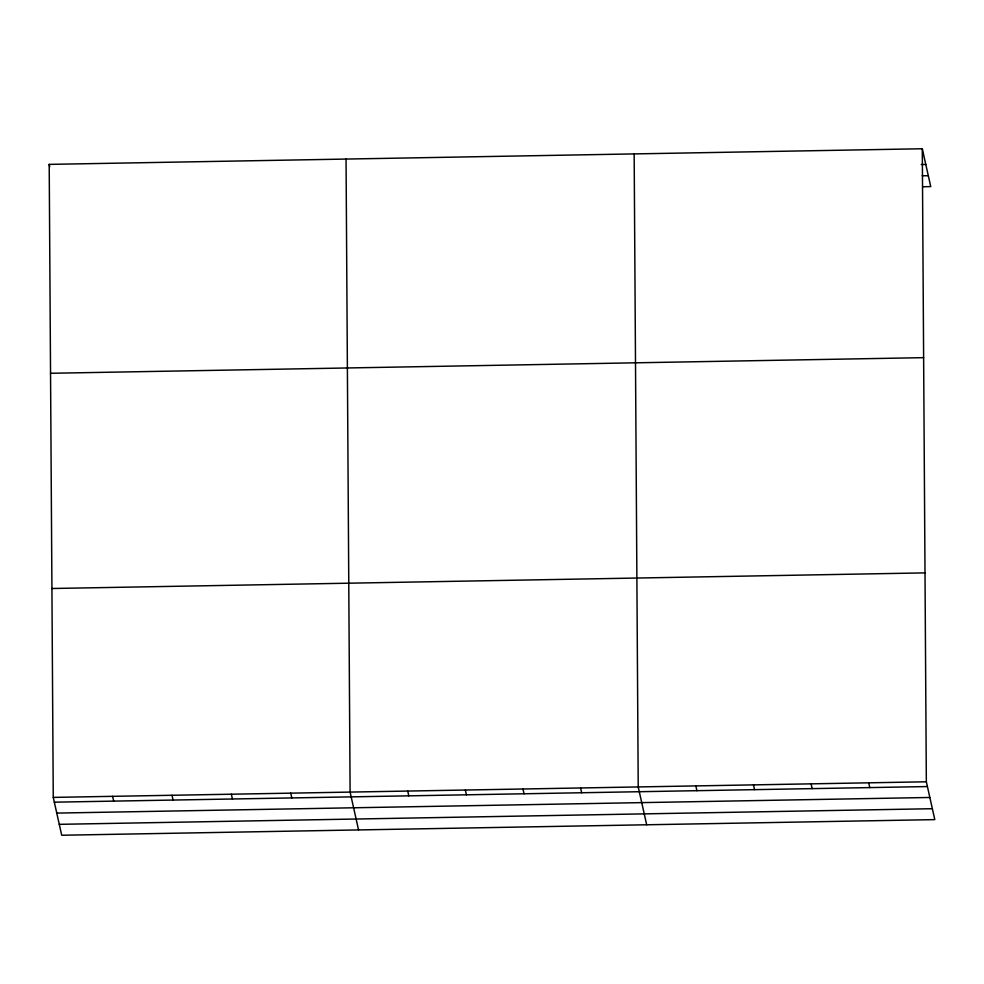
<?xml version="1.0" encoding="UTF-8"?>
<svg xmlns="http://www.w3.org/2000/svg" width="984" height="984" viewBox="0 0 984 984"><rect width="100%" height="100%" fill="white"/><g stroke="black" fill="none" stroke-linecap="round" stroke-linejoin="round"><path stroke-width="1.48" d="M922.291 148.756L926.338 781.788L934.8 819.623L61.709 835.244L53.259 797.397L49.2 164.377L922.291 148.756L930.741 186.603L923.164 186.739M921.245 164.525L925.796 164.451M922.242 175.792L928.306 175.693M50.541 373.28L923.632 357.659M51.918 588.506L925.009 572.885M53.259 797.397L926.338 781.788M54.317 802.181L927.408 786.56M56.764 813.091L929.843 797.471M59.274 824.334L932.365 808.713M868.724 782.821L869.782 787.594M811.099 783.854L812.169 788.627M753.473 784.875L754.543 789.66M695.848 785.909L696.918 790.693M646.685 824.776L638.222 786.942L634.163 153.91M580.597 787.975L581.667 792.747M522.971 789.008L524.042 793.78M465.346 790.029L466.416 794.814M407.733 791.062L408.791 795.847M358.557 829.93L350.107 792.095L346.048 159.064M290.735 793.153L291.805 797.938M231.363 794.211L232.433 798.996M49.2 164.377L49.729 166.763M171.991 795.281L173.061 800.054M112.619 796.339L113.689 801.124"/></g></svg>
